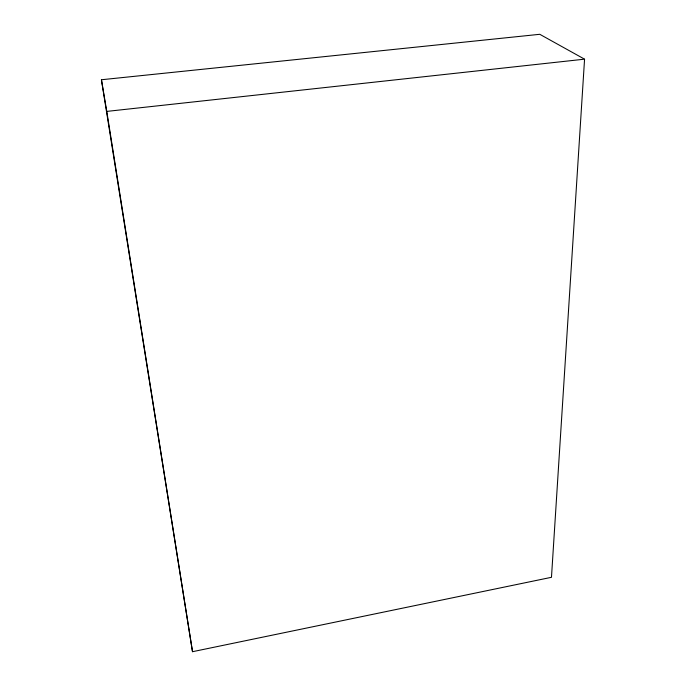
<?xml version="1.0" encoding="UTF-8"?>
<svg xmlns="http://www.w3.org/2000/svg" width="686" height="686" viewBox="0 0 686 686"><rect width="100%" height="100%" fill="white"/><g stroke="black" fill="none" stroke-linecap="round" stroke-linejoin="round"><path stroke-width="1.03" d="M584.566 59.168L551.475 577.303L192.509 651.7L101.434 79.748L539.779 34.3L584.566 59.168L106.784 111.406L101.434 79.748M106.784 111.406L192.509 651.7"/></g></svg>
